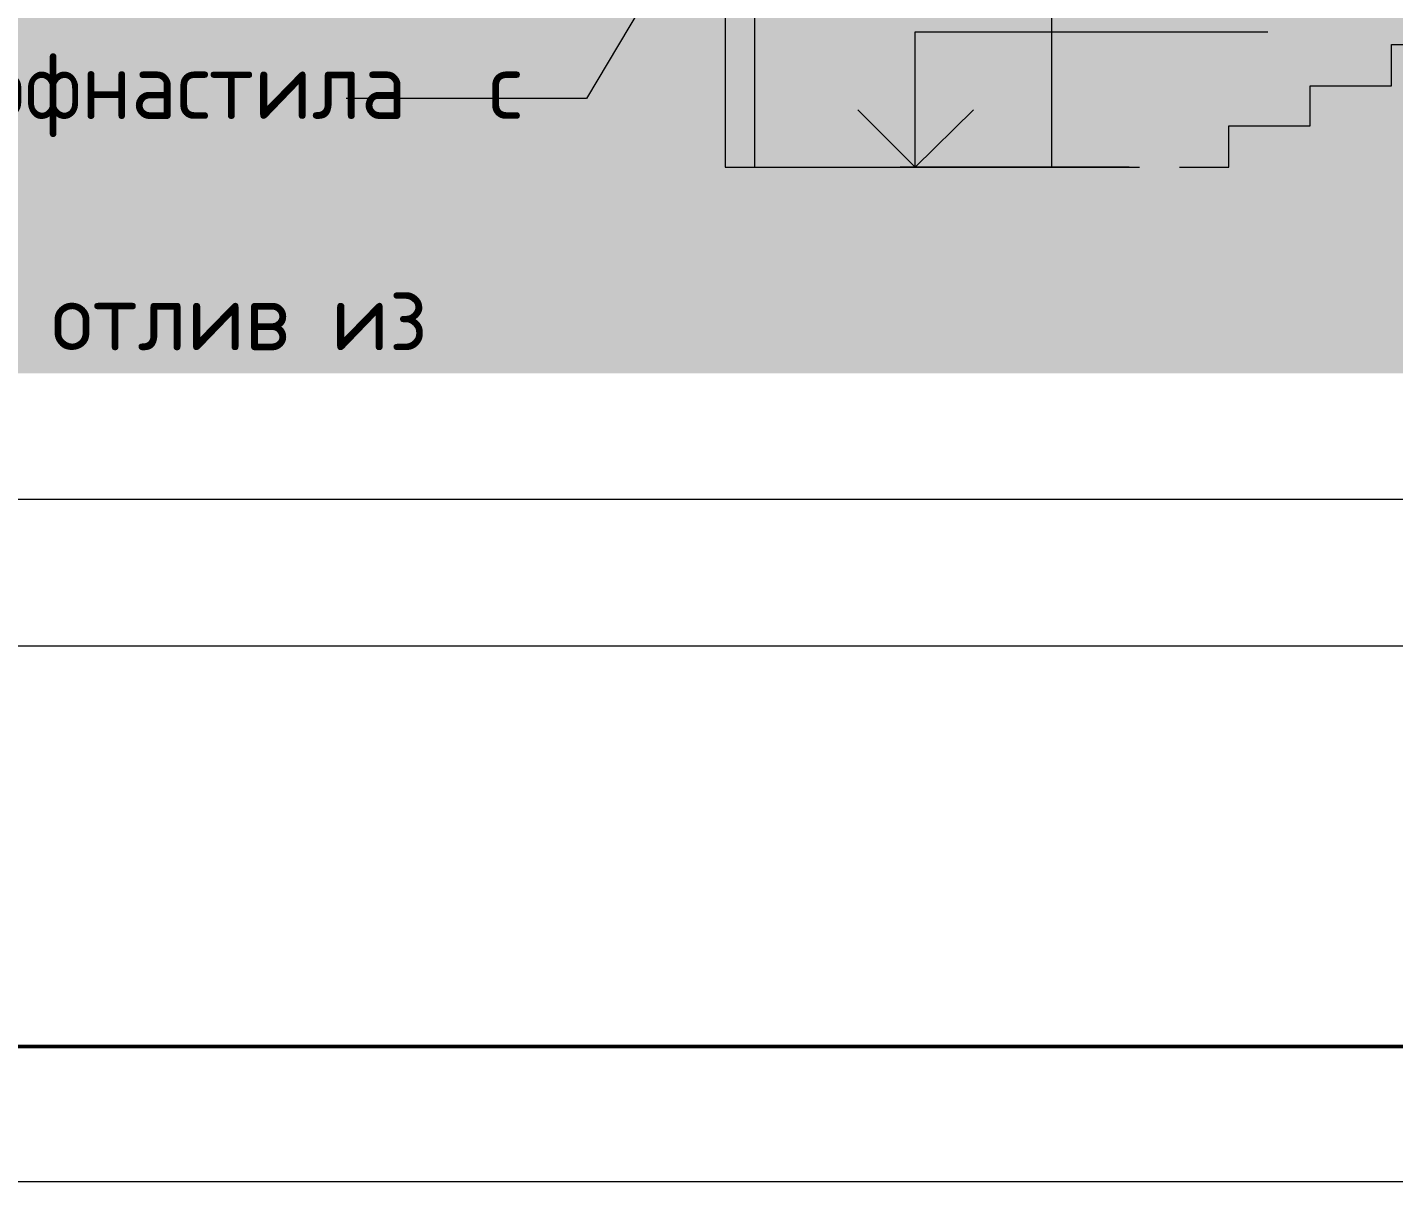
# Model space of a CAD drawing. Header units: millimetres. Extents: x -11345 to 411485, y -9810 to 73012.
# Drawn here: x 134317 to 139369, y -8641 to -4374 of the extents above; entities that cross this region are included whole.
import ezdxf

# ---------------------------------------------------------------- set-up
doc = ezdxf.new("R2010")
doc.units = ezdxf.units.MM
for name, color, linetype in [('PDF _Аннотация', 7, 'Continuous'), ('PDF _Линии', 7, 'Continuous'), ('PDF _Основная надпись', 7, 'Continuous'), ('PDF _Отметки', 7, 'Continuous'), ('PDF _Размеры-100', 7, 'Continuous'), ('PDF _Текст', 7, 'Continuous'), ('PDF _Узлы', 7, 'Continuous')]:
    doc.layers.add(name, color=color, linetype=linetype)
doc.styles.add('PDF GOST Common', font='GOST_Common.ttf')

msp = doc.modelspace()

# ---------------------------------------------------------------- hatches: boundary and pattern name
at = {"layer": 'PDF _Узлы', "true_color": 0xffffff, "transparency": 33554687}
msp.add_hatch(color=7, dxfattribs=at).paths.add_polyline_path([(118574.12791, -2825.24888), (118574.12791, -2473.94258), (117490.58077, -2490.873), (115729.81665, -2554.36209), (114629.33908, -2609.38597), (113448.44199, -2609.38597), (113448.44199, -5652.62972), (166626.90439, -5652.62972), (166626.90439, -2808.31845), (164260.87761, -2808.31845), (162597.46343, -2952.22706), (158627.27896, -3007.25094), (149175.86965, -3146.92694), (145154.8939, -3256.97469), (143123.243, -3273.90512), (136609.26229, -3290.83554), (136033.62787, -3273.90512), (132253.91067, -3176.55518), (127725.02219, -3155.39215), (127725.02219, -3062.27482), (125909.2342, -2994.55312), (125909.2342, -2765.99239), (120694.66355, -2804.08585), (119264.0427, -2816.78367)])

# ---------------------------------------------------------------- linework, layer by layer
at = {"layer": 'PDF _Аннотация', "lineweight": 9}
msp.add_lwpolyline([(138010.25489, -1911.00597), (136384.93417, -4636.80427), (135847.3932, -4636.80427), (135496.0869, -4636.80427)], dxfattribs=at)
at = {"layer": 'PDF _Аннотация', "lineweight": 20}
for points in [[(137815.55501, -4679.13033), (137599.69211, -4890.76063), (137599.69211, -4391.31312), (138903.33477, -4391.31312)], [(137599.69211, -4890.76063), (137388.0618, -4679.13033)], [(137303.40968, -4890.76063), (137900.20714, -4890.76063)]]:
    msp.add_lwpolyline(points, dxfattribs=at)
at = {"layer": 'PDF _Линии', "lineweight": 9, "ltscale": 3.005563}
for points in [[(136897.0795, -2791.38803), (136897.0795, -4890.76063), (138429.28289, -4890.76063)], [(137007.12726, -4890.76063), (137007.12726, -2791.38803), (138103.37223, -2791.38803), (138103.37223, -4890.76063)]]:
    msp.add_lwpolyline(points, dxfattribs=at)
at = {"layer": 'PDF _Линии', "lineweight": 9}
msp.add_lwpolyline([(138577.4241, -4890.76063), (138759.42616, -4890.76063), (138759.42616, -4738.38681), (139059.94119, -4738.38681), (139059.94119, -4590.2456), (139360.45622, -4590.2456), (139360.45622, -4437.87178), (139660.97125, -4437.87178), (139660.97125, -4289.73057), (139965.71889, -4289.73057), (139965.71889, -4141.58936), (140266.23392, -4141.58936), (140266.23392, -3989.21554), (140566.74895, -3989.21554), (140566.74895, -3841.07433), (140867.26398, -3841.07433), (140867.26398, -3688.70051), (141163.5464, -3688.70051), (141163.5464, -3540.5593), (141464.06143, -3540.5593), (141464.06143, -3388.18548), (141764.57646, -3388.18548), (141764.57646, -3240.04427), (141980.43937, -3240.04427)], dxfattribs=at)
at = {"layer": 'PDF _Основная надпись', "lineweight": 20}
msp.add_lwpolyline([(107230.7437, -8640.84959), (191311.46287, -8640.84959), (191311.46287, 50742.61328), (107230.7437, 50742.61328)], close=True, dxfattribs=at)
at = {"layer": 'PDF _Основная надпись', "lineweight": 50}
msp.add_lwpolyline([(190812.01536, -8141.40208), (190812.01536, 50243.16577), (109228.53376, 50243.16577), (109228.53376, -8141.40208)], close=True, dxfattribs=at)
at = {"layer": 'PDF _Отметки', "lineweight": 20}
msp.add_lwpolyline([(138391.18944, -4890.76063), (137544.66823, -4890.76063), (137599.69211, -4890.76063)], dxfattribs=at)
at = {"layer": 'PDF _Размеры-100', "lineweight": 20}
for points in [[(116597.50089, -6118.21638), (118895.80597, -6118.21638), (127195.94644, -6118.21638), (162093.78331, -6118.21638)], [(116597.50089, -6659.98996), (162093.78331, -6659.98996)], [(139343.5258, -6659.98996), (139491.66701, -6659.98996), (140304.32737, -6659.98996)]]:
    msp.add_lwpolyline(points, dxfattribs=at)

# ---------------------------------------------------------------- texts
at = {"layer": 'PDF _Текст', "char_height": 250.0006587, "attachment_point": 4, "style": 'PDF GOST Common'}
for s, insert in [('Замена металлокаркаса и покрытия из профнастила  с', (127653.89891, -4622.0655)), ('Примыкание к фасаду предусмотреть через отлив из', (127653.89891, -5477.0869))]:
    msp.add_mtext(s, dxfattribs=dict(at, insert=insert))

doc.saveas('drawing.dxf')
